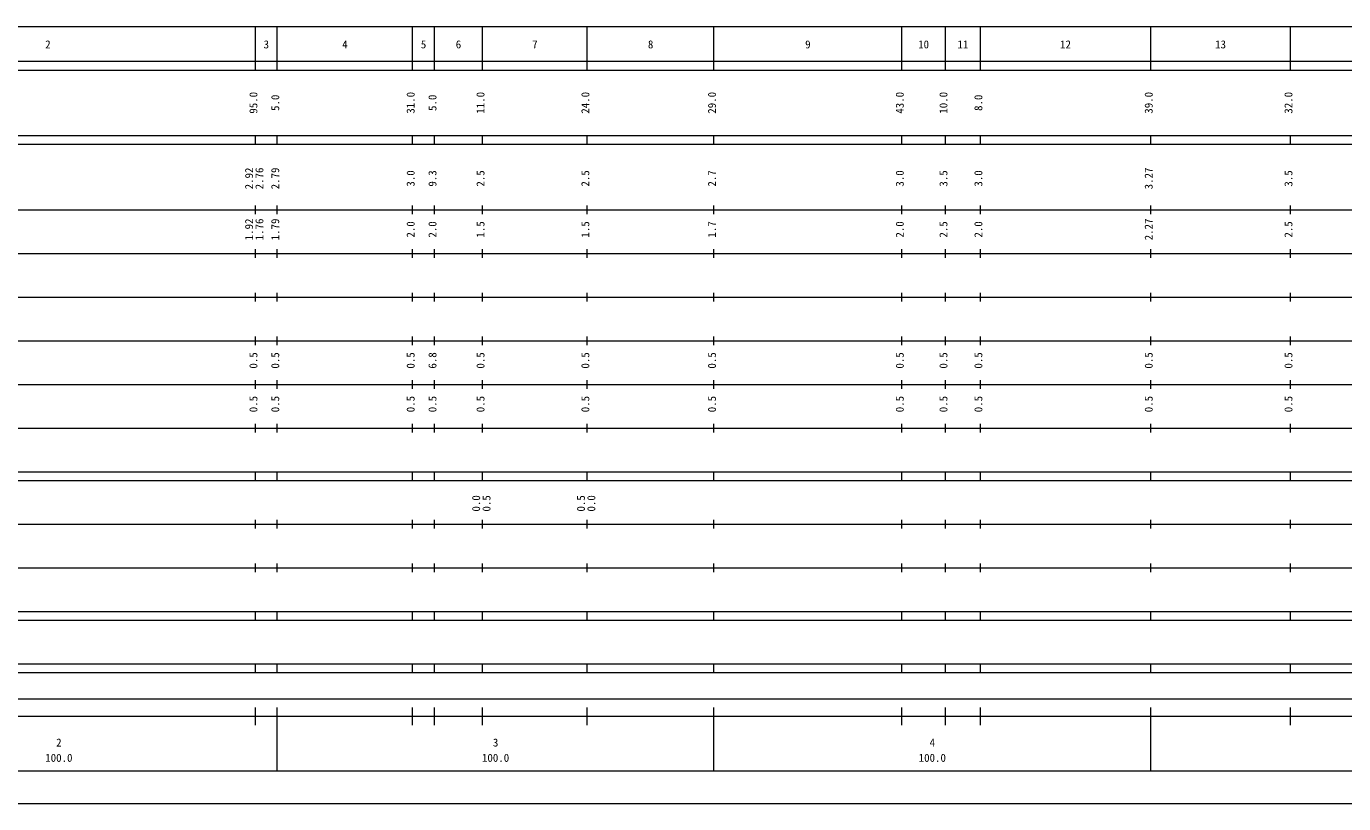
# Model space of a CAD drawing. Units: millimetres on the paper, enlarged 1000 times. Extents: x -625 to 708542, y -625 to 359900.
# Drawn here: x 239090 to 540723, y -100 to 177900 of the extents above; entities that cross this region are included whole.
import ezdxf
from ezdxf.enums import TextEntityAlignment as Align

# ---------------------------------------------------------------- set-up
doc = ezdxf.new("R2010")
doc.units = ezdxf.units.MM
doc.header["$LTSCALE"] = 1000
doc.layers.add('S-SUV', color=7, linetype='Continuous', lineweight=13)
doc.styles.add('ＭＳ ゴシック', font='')
doc.styles.get('ＭＳ ゴシック').set_extended_font_data('MS Gothic')

msp = doc.modelspace()

# ---------------------------------------------------------------- linework, layer by layer
at = {"layer": 'S-SUV'}
for p, q in [((96542, 177900), (607542, 177900)), ((291542, 167900), (291542, 177900)), ((296542, 167900), (296542, 177900)), ((327542, 167900), (327542, 177900)), ((332542, 167900), (332542, 177900)), ((343542, 167900), (343542, 177900)), ((367542, 167900), (367542, 177900)), ((396542, 167900), (396542, 177900)), ((439542, 167900), (439542, 177900)), ((449542, 167900), (449542, 177900)), ((457542, 167900), (457542, 177900)), ((496542, 167900), (496542, 177900)), ((528542, 167900), (528542, 177900)), ((68542, 169900), (607542, 169900)), ((68542, 167900), (607542, 167900)), ((68542, 152900), (607542, 152900)), ((68542, 150900), (607542, 150900)), ((291542, 150900), (291542, 152900)), ((296542, 150900), (296542, 152900)), ((327542, 150900), (327542, 152900)), ((332542, 150900), (332542, 152900)), ((343542, 150900), (343542, 152900)), ((367542, 150900), (367542, 152900)), ((396542, 150900), (396542, 152900)), ((439542, 150900), (439542, 152900)), ((449542, 150900), (449542, 152900)), ((457542, 150900), (457542, 152900)), ((496542, 150900), (496542, 152900)), ((528542, 150900), (528542, 152900)), ((68542, 135900), (607542, 135900)), ((291542, 134900), (291542, 136900)), ((296542, 134900), (296542, 136900)), ((327542, 134900), (327542, 136900)), ((332542, 134900), (332542, 136900)), ((343542, 134900), (343542, 136900)), ((367542, 134900), (367542, 136900)), ((396542, 134900), (396542, 136900)), ((439542, 134900), (439542, 136900)), ((449542, 134900), (449542, 136900)), ((457542, 134900), (457542, 136900)), ((496542, 134900), (496542, 136900)), ((528542, 134900), (528542, 136900)), ((291542, 124900), (291542, 126900)), ((296542, 124900), (296542, 126900)), ((327542, 124900), (327542, 126900)), ((332542, 124900), (332542, 126900)), ((343542, 124900), (343542, 126900)), ((367542, 124900), (367542, 126900)), ((396542, 124900), (396542, 126900)), ((439542, 124900), (439542, 126900)), ((449542, 124900), (449542, 126900)), ((457542, 124900), (457542, 126900)), ((496542, 124900), (496542, 126900)), ((528542, 124900), (528542, 126900)), ((74542, 125900), (607542, 125900)), ((80542, 115900), (607542, 115900)), ((291542, 114900), (291542, 116900)), ((296542, 114900), (296542, 116900)), ((327542, 114900), (327542, 116900)), ((332542, 114900), (332542, 116900)), ((343542, 114900), (343542, 116900)), ((367542, 114900), (367542, 116900)), ((396542, 114900), (396542, 116900)), ((439542, 114900), (439542, 116900)), ((449542, 114900), (449542, 116900)), ((457542, 114900), (457542, 116900)), ((496542, 114900), (496542, 116900)), ((528542, 114900), (528542, 116900)), ((74542, 105900), (607542, 105900)), ((291542, 104900), (291542, 106900)), ((296542, 104900), (296542, 106900)), ((327542, 104900), (327542, 106900)), ((332542, 104900), (332542, 106900)), ((343542, 104900), (343542, 106900)), ((367542, 104900), (367542, 106900)), ((396542, 104900), (396542, 106900)), ((439542, 104900), (439542, 106900)), ((449542, 104900), (449542, 106900)), ((457542, 104900), (457542, 106900)), ((496542, 104900), (496542, 106900)), ((528542, 104900), (528542, 106900)), ((291542, 94900), (291542, 96900)), ((296542, 94900), (296542, 96900)), ((327542, 94900), (327542, 96900)), ((332542, 94900), (332542, 96900)), ((343542, 94900), (343542, 96900)), ((367542, 94900), (367542, 96900)), ((396542, 94900), (396542, 96900)), ((439542, 94900), (439542, 96900)), ((449542, 94900), (449542, 96900)), ((457542, 94900), (457542, 96900)), ((496542, 94900), (496542, 96900)), ((528542, 94900), (528542, 96900)), ((80542, 95900), (607542, 95900)), ((74542, 85900), (607542, 85900)), ((291542, 84900), (291542, 86900)), ((296542, 84900), (296542, 86900)), ((327542, 84900), (327542, 86900)), ((332542, 84900), (332542, 86900)), ((343542, 84900), (343542, 86900)), ((367542, 84900), (367542, 86900)), ((396542, 84900), (396542, 86900)), ((439542, 84900), (439542, 86900)), ((449542, 84900), (449542, 86900)), ((457542, 84900), (457542, 86900)), ((496542, 84900), (496542, 86900)), ((528542, 84900), (528542, 86900)), ((68542, 75900), (607542, 75900)), ((291542, 73900), (291542, 75900)), ((296542, 73900), (296542, 75900)), ((327542, 73900), (327542, 75900)), ((332542, 73900), (332542, 75900)), ((343542, 73900), (343542, 75900)), ((367542, 73900), (367542, 75900)), ((396542, 73900), (396542, 75900)), ((439542, 73900), (439542, 75900)), ((449542, 73900), (449542, 75900)), ((457542, 73900), (457542, 75900)), ((496542, 73900), (496542, 75900)), ((528542, 73900), (528542, 75900)), ((68542, 73900), (607542, 73900)), ((77542, 63900), (607542, 63900)), ((291542, 62900), (291542, 64900)), ((296542, 62900), (296542, 64900)), ((327542, 62900), (327542, 64900)), ((332542, 62900), (332542, 64900)), ((343542, 62900), (343542, 64900)), ((367542, 62900), (367542, 64900)), ((396542, 62900), (396542, 64900)), ((439542, 62900), (439542, 64900)), ((449542, 62900), (449542, 64900)), ((457542, 62900), (457542, 64900)), ((496542, 62900), (496542, 64900)), ((528542, 62900), (528542, 64900)), ((291542, 52900), (291542, 54900)), ((296542, 52900), (296542, 54900)), ((327542, 52900), (327542, 54900)), ((332542, 52900), (332542, 54900)), ((343542, 52900), (343542, 54900)), ((367542, 52900), (367542, 54900)), ((396542, 52900), (396542, 54900)), ((439542, 52900), (439542, 54900)), ((449542, 52900), (449542, 54900)), ((457542, 52900), (457542, 54900)), ((496542, 52900), (496542, 54900)), ((528542, 52900), (528542, 54900)), ((68542, 53900), (607542, 53900)), ((68542, 43900), (607542, 43900)), ((291542, 41900), (291542, 43900)), ((296542, 41900), (296542, 43900)), ((327542, 41900), (327542, 43900)), ((332542, 41900), (332542, 43900)), ((343542, 41900), (343542, 43900)), ((367542, 41900), (367542, 43900)), ((396542, 41900), (396542, 43900)), ((439542, 41900), (439542, 43900)), ((449542, 41900), (449542, 43900)), ((457542, 41900), (457542, 43900)), ((496542, 41900), (496542, 43900)), ((528542, 41900), (528542, 43900)), ((68542, 41900), (607542, 41900)), ((68542, 31900), (607542, 31900)), ((291542, 29900), (291542, 31900)), ((296542, 29900), (296542, 31900)), ((327542, 29900), (327542, 31900)), ((332542, 29900), (332542, 31900)), ((343542, 29900), (343542, 31900)), ((367542, 29900), (367542, 31900)), ((396542, 29900), (396542, 31900)), ((439542, 29900), (439542, 31900)), ((449542, 29900), (449542, 31900)), ((457542, 29900), (457542, 31900)), ((496542, 29900), (496542, 31900)), ((528542, 29900), (528542, 31900)), ((68542, 29900), (607542, 29900)), ((99542, 23900), (593542, 23900)), ((291542, 17900), (291542, 21900)), ((296542, 7400), (296542, 21900)), ((327542, 17900), (327542, 21900)), ((332542, 17900), (332542, 21900)), ((343542, 17900), (343542, 21900)), ((367542, 17900), (367542, 21900)), ((396542, 7400), (396542, 21900)), ((439542, 17900), (439542, 21900)), ((449542, 17900), (449542, 21900)), ((457542, 17900), (457542, 21900)), ((496542, 7400), (496542, 21900)), ((528542, 17900), (528542, 21900)), ((68542, 19900), (607542, 19900)), ((96542, 7400), (607542, 7400)), ((68542, -100), (708542, -100))]:
    msp.add_line(p, q, dxfattribs=at)

# ---------------------------------------------------------------- texts
at = {"layer": 'S-SUV', "style": 'ＭＳ ゴシック'}
for s, p in [('2', (243417, 172305)), ('3', (293417, 172305)), ('4', (311417, 172305)), ('5', (329417, 172305)), ('6', (337417, 172305)), ('7', (354917, 172305)), ('8', (381417, 172305)), ('9', (417417, 172305)), ('10', (443292, 172305)), ('11', (452292, 172305)), ('12', (475792, 172305)), ('13', (511292, 172305)), ('2', (245917, 12423)), ('3', (345917, 12423)), ('4', (445917, 12423)), ('100.0', (243417, 8933)), ('100.0', (343417, 8933)), ('100.0', (443417, 8933))]:
    msp.add_text(s, height=1833, dxfattribs=at).set_placement(p, align=Align.BOTTOM_LEFT)
for s, p in [('95.0', (292542, 157900)), ('5.0', (297542, 158525)), ('31.0', (328542, 157900)), ('5.0', (333542, 158525)), ('11.0', (344542, 157900)), ('24.0', (368542, 157900)), ('29.0', (397542, 157900)), ('43.0', (440542, 157900)), ('10.0', (450542, 157900)), ('8.0', (458542, 158525)), ('39.0', (497542, 157900)), ('32.0', (529542, 157900)), ('2.92', (291542, 140574)), ('2.76', (293912, 140574)), ('2.79', (297542, 140574)), ('3.0', (328542, 141199)), ('2.5', (344542, 141199)), ('2.5', (368542, 141199)), ('2.7', (397542, 141199)), ('3.0', (440542, 141199)), ('3.5', (450542, 141199)), ('3.0', (458542, 141199)), ('3.27', (497542, 140574)), ('3.5', (529542, 141199)), ('9.3', (333542, 141199)), ('1.92', (291542, 128900)), ('1.76', (293912, 128900)), ('1.79', (297542, 128900)), ('2.0', (328542, 129525)), ('2.0', (333542, 129525)), ('1.5', (344542, 129525)), ('1.5', (368542, 129525)), ('1.7', (397542, 129525)), ('2.0', (440542, 129525)), ('2.5', (450542, 129525)), ('2.0', (458542, 129525)), ('2.27', (497542, 128900)), ('2.5', (529542, 129525)), ('0.5', (292542, 99525)), ('0.5', (297542, 99525)), ('0.5', (328542, 99525)), ('6.8', (333542, 99525)), ('0.5', (344542, 99525)), ('0.5', (368542, 99525)), ('0.5', (397542, 99525)), ('0.5', (440542, 99525)), ('0.5', (450542, 99525)), ('0.5', (458542, 99525)), ('0.5', (497542, 99525)), ('0.5', (529542, 99525)), ('0.5', (292542, 89525)), ('0.5', (297542, 89525)), ('0.5', (328542, 89525)), ('0.5', (333542, 89525)), ('0.5', (344542, 89525)), ('0.5', (368542, 89525)), ('0.5', (397542, 89525)), ('0.5', (440542, 89525)), ('0.5', (450542, 89525)), ('0.5', (458542, 89525)), ('0.5', (497542, 89525)), ('0.5', (529542, 89525)), ('0.0', (343542, 66789)), ('0.5', (345912, 66789)), ('0.5', (367542, 66789)), ('0.0', (369912, 66789))]:
    msp.add_text(s, height=1833, rotation=90, dxfattribs=at).set_placement(p, align=Align.BOTTOM_LEFT)

doc.saveas('drawing.dxf')
